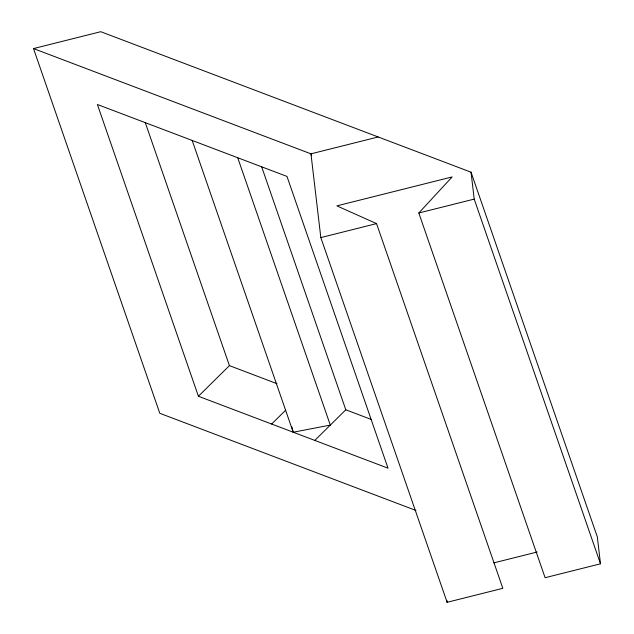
<?xml version="1.0" encoding="UTF-8"?>
<svg xmlns="http://www.w3.org/2000/svg" width="634" height="634" viewBox="0 0 634 634"><rect width="100%" height="100%" fill="white"/><g stroke="black" fill="none" stroke-linecap="round" stroke-linejoin="round"><path stroke-width="0.95" d="M33.507 48.572L100.751 31.7L471.038 172.194L597.331 536.911L600.493 563.808L545.105 577.709L418.812 213L452.145 176.934L336.868 205.868L376.541 223.604L502.833 588.32L447.121 602.3L320.828 237.591L310.961 153.84L33.507 48.572L159.8 413.289L415.983 510.481M198.418 396.258L97.382 104.491L286.98 176.418L388.016 468.185L198.418 396.258L229.421 365.636L145.226 122.489M271.637 424.035L285.728 410.119M314.797 440.408L345.799 409.786L261.604 166.647M378.205 136.96L310.961 153.84L311.611 155.71M320.828 237.591L376.541 223.604M418.812 213L474.2 199.1L471.038 172.194M493.902 562.865L537.133 552.016M192.181 140.455L293.217 432.222L330.298 425.097L237.687 157.644M229.421 365.636L277.01 383.689M345.799 409.786L371.421 419.51M474.2 199.1L600.493 563.808M291.759 426.587L293.217 432.222M446.891 600.35L447.121 602.3"/></g></svg>
